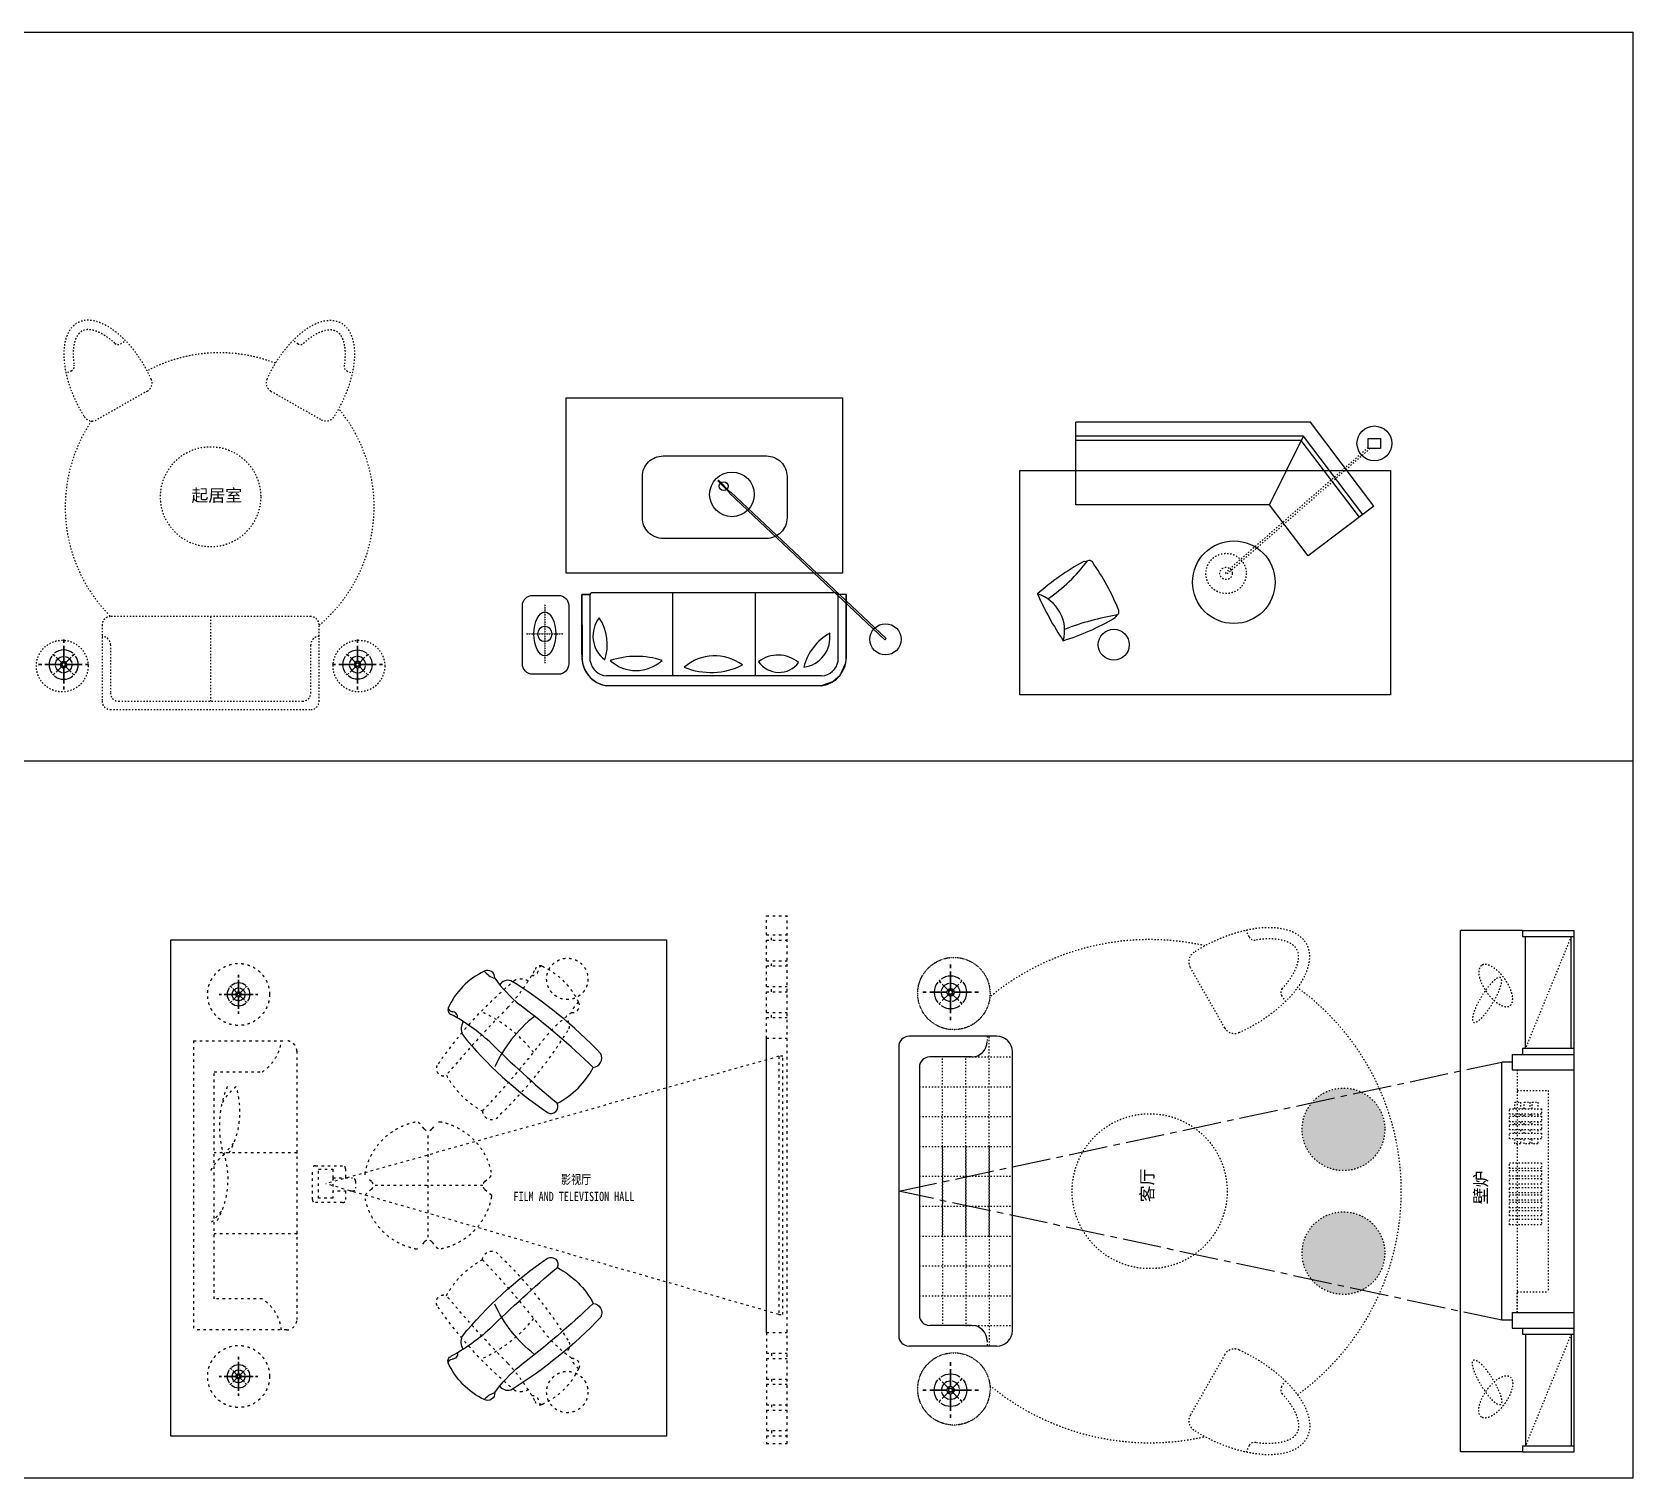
# Model space of a CAD drawing. Extents: x 185064 to 343242, y -369192 to -264966.
# Drawn here: x 327745 to 343242, y -295675 to -281673 of the extents above; entities that cross this region are included whole.
import ezdxf
from ezdxf.enums import TextEntityAlignment as Align

# ---------------------------------------------------------------- set-up
doc = ezdxf.new("R2010")
doc.units = 0
for name, pattern in [('200414-SITE-masterplan-(CURRENT)$0$DASH', [0.35, 0.25, -0.1]), ('ACAD_ISO03W100', [30, 12, -18]), ('CENTER2', [1.125, 0.75, -0.125, 0.125, -0.125]), ('HIDDENX2', [0.75, 0.5, -0.25])]:
    doc.linetypes.add(name, pattern=pattern)
doc.layers.add('IFF-FURN', color=51, linetype='Continuous', lineweight=25)
for name, color, linetype in [('WALL', 9, 'Continuous'), ('Z-轴线和文字', 86, 'Continuous'), ('打印框', 4, 'Continuous')]:
    doc.layers.add(name, color=color, linetype=linetype)
doc.styles.add('-黑体', font='simhei.ttf', dxfattribs={"width": 0.8})
doc.styles.add('NAME-2', font='swisse.ttf')

# ---------------------------------------------------------------- blocks, each defined once
blk = doc.blocks.new('WERAWERAWE')
at = {"color": 8, "linetype": 'Continuous'}
for p, q in [((106864, -18799), (106864, -18775)), ((106864, -18775), (106864, -18799)), ((106864, -18945), (106864, -18824)), ((106864, -18824), (106864, -18945)), ((106806, -18911), (106854, -18960)), ((106854, -18960), (106806, -18911)), ((106873, -18960), (106922, -18911)), ((106922, -18911), (106873, -18960)), ((106931, -18902), (106941, -18892)), ((106941, -18892), (106931, -18902)), ((106669, -18969), (106693, -18969)), ((106693, -18969), (106669, -18969)), ((106718, -18969), (106839, -18969)), ((106839, -18969), (106718, -18969)), ((106806, -19027), (106854, -18979)), ((106854, -18979), (106806, -19027)), ((106864, -19115), (106864, -18994)), ((106864, -18994), (106864, -19115)), ((106873, -18979), (106922, -19027)), ((106922, -19027), (106873, -18979)), ((106888, -18969), (107009, -18969)), ((107009, -18969), (106888, -18969)), ((107058, -18969), (107034, -18969)), ((107034, -18969), (107058, -18969)), ((106864, -19164), (106864, -19140)), ((106864, -19140), (106864, -19164))]:
    blk.add_line(p, q, dxfattribs=at)
at = {"color": 3, "linetype": 'Continuous'}
for p, q in [((106786, -18892), (106796, -18902)), ((106796, -18902), (106786, -18892)), ((106786, -19047), (106796, -19037)), ((106796, -19037), (106786, -19047)), ((106931, -19037), (106941, -19047)), ((106941, -19047), (106931, -19037))]:
    blk.add_line(p, q, dxfattribs=at)
for major_axis, start_param, end_param in [((-114, 0), -0.613826, 0.003279), ((111, 24), 2.125594, 2.22504), ((111, 24), 2.125594, 2.22504), ((114, 0), 0.888609, 2.25296), ((-111, 25), 4.06263, 4.162076), ((114, 0), -0.003338, 0.613767), ((114, 0), 3.138263, 3.755368), ((-111, 24), 0.918242, 1.017688), ((-111, 24), 0.918242, 1.017688), ((111, 25), -1.01888, -0.919434), ((111, 25), -1.01888, -0.919434), ((-114, 0), 2.527791, 3.144896), ((114, 0), 4.03019, 5.394541)]:
    blk.add_ellipse((106864, -18969), major_axis=major_axis, ratio=1, start_param=start_param, end_param=end_param, dxfattribs=at)
at = {"color": 8, "linetype": 'Continuous', "extrusion": (0, 0, -1)}
for major_axis, start_param, end_param in [((45.3, 45.3), 4.030214, 5.394564), ((45.3, 45.3), -0.801005, -0.701559), ((45.3, 45.3), -0.801005, -0.701559), ((45.3, 45.3), -0.617105, 0), ((46, 44.7), -0.014483, 0.602622), ((45.3, 45.3), 3.843152, 3.942598), ((45.3, 45.3), 3.843152, 3.942598), ((46, 44.7), 3.127109, 3.744214), ((45.3, 45.3), 2.524488, 3.141593), ((10.2, 9.6), 4.712363, 10.995548), ((9.91, 9.91), 3.372739, 4.481242), ((9.91, 9.91), -1.33965, -0.231147), ((9.91, 9.91), 1.801943, 2.910446), ((45.3, 45.3), 2.340587, 2.440033), ((45.3, 45.3), 2.340587, 2.440033), ((45.3, 45.3), 0.888621, 2.252972), ((9.91, 9.91), 0.231147, 1.33965), ((45.3, 45.3), 0.701559, 0.801005), ((45.3, 45.3), 0.701559, 0.801005)]:
    blk.add_ellipse((106864, -18969), major_axis=major_axis, ratio=1, start_param=start_param, end_param=end_param, dxfattribs=at)
at = {"color": 8, "linetype": 'Continuous'}
for major_axis, start_param, end_param in [((-24.9, 0), 3.141593, 9.424778), ((24.9, 0.3), 1.789211, 2.897713), ((-24.9, 0.3), 3.385683, 4.494186), ((-24.9, 0.3), 0.243913, 1.352416), ((12.5, 0.1), 1.791898, 2.9004), ((-12.5, 0.1), 0.240329, 1.348832), ((-12.5, 0.1), 3.382057, 4.49056), ((12.5, 0.1), -1.349407, -0.240905), ((24.9, 0.3), -1.352603, -0.2441)]:
    blk.add_ellipse((106864, -18969), major_axis=major_axis, ratio=1, start_param=start_param, end_param=end_param, dxfattribs=at)
at = {"color": 1, "linetype": 'Continuous'}
blk.add_ellipse((106864, -18969), major_axis=(-111, 25), ratio=1, start_param=4.06263, end_param=4.162076, dxfattribs=at)
blk = doc.blocks.new('AWRETAEEWRT')
at = {"color": 3, "ltscale": 2}
for centre, radius, start, end in [((-134425, -509447), 715, 114.7573, 155.6077), ((-134692, -508858), 68.3, 353.6922, 117.9559), ((-134563, -508668), 207, 218.8804, 252.7677), ((-133461, -508029), 1433, 215.7355, 229.8946), ((-134496, -508980), 93.3, 72.1805, 147.5766), ((-136740, -512528), 4288, 42.9589, 57.9893), ((-135032, -509169), 47.1, 158.0673, 251.6712), ((-135033, -509143), 43.9, 191.165, 261.6003), ((-135981, -510889), 1918, 47.1667, 60.8507), ((-135037, -509237), 50.1, 346.5668, 92.8294), ((-139343, -515557), 8122, 45.7656, 52.3693), ((-134799, -509357), 153, 150.9565, 199.9972), ((-133434, -510285), 1322, 127.6548, 154.8433), ((-131913, -506973), 3887, 218.8155, 235.3678), ((-127507, -502360), 10106, 224.8082, 229.8209), ((-133685, -509646), 91.9, 274.5802, 26.1803), ((-134416, -509336), 841, 297.5562, 331.4991), ((-134090, -510111), 68.8, 241.6218, 25.2259)]:
    blk.add_arc(centre, radius, start, end, dxfattribs=at)
blk = doc.blocks.new('wteart')
at = {"color": 250, "linetype": 'ACAD_ISO03W100', "ltscale": 2}
for centre, radius, start, end in [((-142358, -539030), 715, 115.2197, 156.0701), ((-142630, -538443), 68.3, 354.1546, 118.4183), ((-142503, -538252), 207, 219.3428, 253.2301), ((-141406, -537604), 1433, 216.1979, 230.357), ((-142433, -538564), 93.3, 72.643, 148.039), ((-144649, -542129), 4288, 43.4213, 58.4517), ((-142968, -538757), 47.1, 158.5297, 252.1336), ((-142969, -538731), 43.9, 191.6274, 262.0627), ((-143903, -540485), 1918, 47.6291, 61.3131), ((-142972, -538824), 50.1, 347.0292, 93.2918), ((-141361, -539860), 1322, 128.1172, 155.3057), ((-147227, -545179), 8122, 46.2281, 52.8317), ((-142733, -538943), 153, 151.4189, 200.4596), ((-139867, -536536), 3887, 219.278, 235.8302), ((-135498, -531888), 10106, 225.2706, 230.2833), ((-141617, -539223), 91.9, 275.0426, 26.6427), ((-142351, -538919), 841, 298.0186, 331.9615), ((-142018, -539691), 68.8, 242.0842, 25.6883)]:
    blk.add_arc(centre, radius, start, end, dxfattribs=at)
blk = doc.blocks.new('adrtser')
at = {"color": 3, "linetype": 'ACAD_ISO03W100', "ltscale": 2}
for p, q in [((454102, -307876), (454102, -307689)), ((454102, -307689), (454302, -307689)), ((454302, -312801), (454302, -307689)), ((454102, -307876), (454302, -307876)), ((454102, -308126), (454102, -307926)), ((454102, -307926), (454302, -307926)), ((454150, -307926), (454150, -307876)), ((454102, -308126), (454302, -308126)), ((454102, -308176), (454302, -308176)), ((454102, -308376), (454102, -308176)), ((454150, -308176), (454150, -308126)), ((454102, -308376), (454302, -308376)), ((454150, -308426), (454150, -308376)), ((454102, -308626), (454102, -308426)), ((454102, -308426), (454302, -308426)), ((454102, -308626), (454302, -308626)), ((454102, -308676), (454302, -308676)), ((454102, -308876), (454102, -308676)), ((454150, -308676), (454150, -308626)), ((448556, -308901), (449456, -308901)), ((448556, -308901), (448556, -311701)), ((449556, -309001), (449556, -311601)), ((454102, -308876), (454302, -308876)), ((450788, -309752), (450749, -309706)), ((450865, -309752), (450904, -309706)), ((450278, -310263), (450231, -310224)), ((451375, -310263), (451422, -310224)), ((450278, -310340), (450231, -310378)), ((451375, -310340), (451436, -310390)), ((450788, -310850), (450749, -310897)), ((450865, -310850), (450904, -310897)), ((449456, -311701), (448556, -311701)), ((454102, -311726), (454102, -311926)), ((454102, -311726), (454302, -311726)), ((454102, -311926), (454302, -311926)), ((454150, -311926), (454150, -311976)), ((454102, -311976), (454102, -312176)), ((454102, -311976), (454302, -311976)), ((454102, -312176), (454302, -312176)), ((454102, -312226), (454102, -312426)), ((454102, -312226), (454302, -312226)), ((454150, -312176), (454150, -312226)), ((454102, -312426), (454302, -312426)), ((454102, -312476), (454102, -312676)), ((454102, -312476), (454302, -312476)), ((454150, -312426), (454150, -312476)), ((454102, -312676), (454302, -312676)), ((454102, -312726), (454102, -312801)), ((454102, -312726), (454302, -312726)), ((454150, -312676), (454150, -312726)), ((454102, -312801), (454302, -312801))]:
    blk.add_line(p, q, dxfattribs=at)
at = {"color": 1, "ltscale": 2}
blk.add_line((454102, -311726), (454102, -308876), dxfattribs=at)
at = {"color": 250, "linetype": 'ACAD_ISO03W100', "ltscale": 2}
for p in [(454221, -309051), (454221, -311551)]:
    blk.add_line(p, (449836, -310285), dxfattribs=at)
at = {"color": 1, "linetype": 'ACAD_ISO03W100', "ltscale": 2}
for p, q in [((448756, -309201), (449221, -309201)), ((448756, -311401), (448756, -309201)), ((450827, -310803), (450827, -309799)), ((449556, -309985), (448756, -309985)), ((451357, -310301), (450296, -310301)), ((449556, -310770), (448756, -310770)), ((449221, -311401), (448756, -311401))]:
    blk.add_line(p, q, dxfattribs=at)
at = {"color": 250, "linetype": 'ACAD_ISO03W100', "ltscale": 2}
blk.add_lwpolyline([(454221, -309051), (454221, -311551), (454261, -311551), (454261, -309051)], close=True, dxfattribs=at)
at = {"color": 8, "linetype": 'ACAD_ISO03W100', "ltscale": 2}
for points in [[(450028, -310357), (450028, -310438, -0.414214), (449998, -310468), (449736, -310468, -0.414214), (449706, -310438), (449706, -310140, -0.414214), (449736, -310110), (449998, -310110, -0.414214), (450028, -310140), (450028, -310229)], [(449905, -310229), (450094, -310229, -0.414214), (450124, -310259), (450124, -310327, -0.414214), (450094, -310357), (449905, -310357)]]:
    blk.add_lwpolyline(points, format="xyb", dxfattribs=at)
blk.add_lwpolyline([(449905, -310229), (449905, -310425), (449767, -310425), (449767, -310145), (449905, -310145), (449905, -310229)], dxfattribs=at)
at = {"color": 1, "linetype": 'ACAD_ISO03W100', "ltscale": 2}
for centre, radius in [((448992, -308452), 300), ((452174, -308301), 200), ((448992, -312151), 300), ((452174, -312302), 200)]:
    blk.add_circle(centre, radius, dxfattribs=at)
for centre, radius, start, end in [((448992, -308852), 418, 303.3143, 353.2285), ((449793, -309725), 987, 157.2366, 196.2208), ((449247, -309716), 464, 126.9542, 154.9997), ((448185, -309586), 820, 330.7735, 17.0609), ((448256, -309380), 856, 313.5168, 324.2615), ((449133, -310372), 464, 126.9542, 154.9997), ((448070, -310242), 820, 330.7735, 17.0609), ((448141, -310036), 856, 313.5168, 324.2615), ((448992, -311750), 418, 6.7715, 56.6857)]:
    blk.add_arc(centre, radius, start, end, dxfattribs=at)
at = {"color": 3, "linetype": 'ACAD_ISO03W100', "ltscale": 2}
for centre, radius, start, end in [((449456, -309001), 100, 0, 90), ((450827, -310301), 625, 101.6042, 168.4287), ((450711, -309737), 50, 39.5276, 101.6042), ((450827, -309721), 50, 219.5276, 320.4724), ((450942, -309737), 50, 78.3958, 140.4724), ((450827, -310301), 625, 11.5713, 78.3958), ((450263, -310186), 50, 168.4287, 230.4724), ((451390, -310186), 50, 309.5276, 11.5713), ((450263, -310417), 50, 129.5276, 191.6297), ((450246, -310301), 50, 309.5276, 50.4724), ((451407, -310301), 50, 129.5276, 230.4724), ((451423, -310405), 20, 350.0938, 50.4724), ((450827, -310301), 625, 191.6297, 258.3958), ((450827, -310301), 625, 281.6042, 350.0938), ((450827, -310882), 50, 39.5276, 140.4724), ((450711, -310865), 50, 258.3958, 320.4724), ((450942, -310865), 50, 219.5276, 281.6042), ((449456, -311601), 100, 270, 0)]:
    blk.add_arc(centre, radius, start, end, dxfattribs=at)
at = {"color": 0}
for p in [(449556, -309985), (449556, -310770)]:
    blk.add_point(p, dxfattribs=at)
at = {"layer": '打印框', "color": 8}
blk.add_lwpolyline([(448336, -307923), (453135, -307923), (453135, -312729), (448336, -312729)], close=True, dxfattribs=at)
at = {"color": 0}
for name, p, rotation in [('wteart', (990666, -451189), 270), ('AWRETAEEWRT', (581984, 201641), 0.4624120969921891)]:
    blk.add_blockref(name, p, dxfattribs=dict(at, rotation=rotation))
at = {"color": 8, "xscale": 0.9676800000015644, "yscale": 0.9676800000015644, "zscale": 0.9676799999999999}
for p in [(345582, -290095), (345582, -293794)]:
    blk.add_blockref('WERAWERAWE', p, dxfattribs=at)
at = {"color": 0, "xscale": -1}
for name, p, rotation in [('wteart', (990666, -169413), 270), ('AWRETAEEWRT', (581984, -822243), 179.5375879030078)]:
    blk.add_blockref(name, p, dxfattribs=dict(at, rotation=rotation))
at = {"layer": 'Z-轴线和文字', "color": 7, "style": '-黑体', "width": 0.8}
for s, p in [('影视厅', (452259, -310242)), ('FILM AND TELEVISION HALL', (452238, -310408))]:
    blk.add_text(s, height=89.6, dxfattribs=at).set_placement(p, align=Align.MIDDLE)
blk = doc.blocks.new('1234')
h = blk.add_hatch()
h.set_pattern_fill('王瀚R', color=8, scale=300, angle=180, pattern_type=2)
h.set_pattern_definition([(270, (529314.1, -373671.5), (300, -6e-14), [46.5792, -253.4208]), (270, (529314.1, -373732.72), (300, -6e-14), [46.5792, -253.4208]), (180, (529306.76, -373725.4), (-4e-14, -300), [46.5792, -253.4208]), (180, (529368, -373725.4), (-4e-14, -300), [46.5792, -253.4208]), (270, (529164, -373582.63), (300, -6e-14), [46.5792, -253.4208]), (180, (529217.9, -373575.3), (-4e-14, -300), [46.5792, -253.4208]), (270, (529464.18, -373582.63), (300, -6e-14), [46.5792, -253.4208]), (180, (529456.85, -373575.3), (-4e-14, -300), [46.5792, -253.4208]), (270, (529464.18, -373821.58), (300, -6e-14), [46.5792, -253.4208]), (180, (529456.85, -373875.5), (-4e-14, -300), [46.5792, -253.4208]), (292.166345, (529163.994, -373582.633), (2699.999906, -6600.0000382), [41.6497, -8704.7781]), (305.311213, (529179.709, -373621.204), (3599.999954, -5100.0000075), [42.01555, -8781.249]), (313.602818, (529203.994, -373655.49), (299.9999945, -300.0000041), [41.4286, -8658.5712]), (325.784297, (529232.566, -373685.49), (6599.9999255, -4500.0000738), [43.1892, -9026.5404]), (337.833654, (529268.28, -373709.775), (6599.9999933, -2700.0000157), [41.6497, -8704.7781]), (202.166346, (529306.852, -373725.49), (-1499.9999973, -600.0000038), [41.6497, -8704.7781]), (214.215702, (529268.28, -373741.204), (-899.9999904, -600.0000146), [43.1892, -9026.5404]), (225, (529232.57, -373765.5), (-5e-14, -300), [40.4061, -383.85795]), (235.784298, (529203.994, -373794.061), (-600.0000012, -899.9999995), [43.1892, -9026.5404]), (247.833654, (529179.709, -373829.775), (-2700.0000042, -6599.999998), [41.6497, -8704.7781]), (292.166345, (529448.28, -373829.775), (599.9999828, -1500.0000057), [41.6497, -8704.7781]), (304.215702, (529423.994, -373794.061), (4499.9999735, -6599.9999939), [43.1892, -9026.5404]), (315, (529395.42, -373765.5), (2e-05, 300), [40.4061, -383.85795]), (325.784297, (529359.709, -373741.204), (899.9999911, -600.0000138), [43.1892, -9026.5404]), (337.833654, (529321.137, -373725.49), (1499.9999975, -600.0000034), [41.6497, -8704.7781]), (202.166346, (529359.709, -373709.775), (-6600.0000005, -2699.9999982), [41.6497, -8704.7781]), (214.215702, (529395.423, -373685.49), (-6599.999986, -4499.999985), [43.1892, -9026.5404]), (226.397181, (529423.994, -373655.49), (-299.9999867, -300.0000112), [41.4286, -8658.5712]), (234.688786, (529448.28, -373621.204), (-1499.999997, -2100.0000015), [42.01555, -8781.249]), (247.833654, (529463.994, -373582.633), (-600.0000008, -1499.9999986), [41.6497, -8704.7781]), (292.166345, (529298.28, -373679.775), (599.9999828, -1500.0000057), [41.6497, -8704.7781]), (304.215702, (529273.994, -373644.061), (600.000013, -899.9999915), [43.1892, -9026.5404]), (315, (529245.42, -373615.5), (2e-05, 300), [40.4061, -383.85795]), (325.784297, (529209.709, -373591.204), (6599.9999255, -4500.0000738), [43.1892, -9026.5404]), (337.833654, (529171.137, -373575.49), (1499.9999975, -600.0000034), [41.6497, -8704.7781]), (202.166346, (529456.852, -373575.49), (-1499.9999973, -600.0000038), [41.6497, -8704.7781]), (215.311213, (529418.28, -373591.204), (-2100.0000007, -1499.9999983), [42.01555, -8781.249]), (223.602819, (529383.994, -373615.49), (-299.9999993, -299.9999992), [41.4286, -8658.5712]), (235.784298, (529353.994, -373644.061), (-4499.9999816, -6599.9999883), [43.1892, -9026.5404]), (247.833654, (529329.709, -373679.775), (-2700.0000042, -6599.999998), [41.6497, -8704.7781]), (270, (529164, -373821.58), (300, -6e-14), [46.5792, -253.4208]), (180, (529217.9, -373875.5), (-4e-14, -300), [46.5792, -253.4208]), (292.166345, (529313.994, -373732.633), (2699.999906, -6600.0000382), [41.6497, -8704.7781]), (304.215702, (529329.709, -373771.204), (4499.9999735, -6599.9999939), [43.1892, -9026.5404]), (316.397181, (529353.994, -373806.918), (300.0000112, -299.9999867), [41.4286, -8658.5712]), (324.688786, (529383.994, -373835.49), (5099.9999481, -3600.0000381), [42.01555, -8781.249]), (337.833654, (529418.28, -373859.775), (6599.9999933, -2700.0000157), [41.6497, -8704.7781]), (202.166346, (529209.709, -373859.775), (-6600.0000005, -2699.9999982), [41.6497, -8704.7781]), (214.215702, (529245.423, -373835.49), (-899.9999904, -600.0000146), [43.1892, -9026.5404]), (225, (529274, -373806.92), (-5e-14, -300), [40.4061, -383.85795]), (235.784298, (529298.28, -373771.204), (-600.0000012, -899.9999995), [43.1892, -9026.5404]), (247.833654, (529313.994, -373732.633), (-600.0000008, -1499.9999986), [41.6497, -8704.7781]), (315, (529324, -373735.5), (2e-05, 300), [4.0406, -420.2234]), (341.56505, (529319.71, -373734.06), (600, -299.99998), [4.5175, -944.1658]), (341.56505, (529315.42, -373732.63), (600, -299.99998), [4.5175, -944.1658]), (180, (529315.42, -373732.63), (-4e-14, -300), [2.8571, -297.1428]), (198.43495, (529312.57, -373732.63), (-600, -300), [4.5175, -944.1658]), (198.43495, (529308.28, -373734.06), (-600, -300), [4.5175, -944.1658]), (225, (529304, -373735.5), (-5e-14, -300), [4.0406, -420.2234]), (225, (529301.14, -373738.35), (-5e-14, -300), [175.7665, -248.4975]), (225, (529176.85, -373862.63), (-5e-14, -300), [4.0406, -420.2234]), (243.43495, (529174, -373865.49), (-300, -300), [3.1944, -667.626]), (251.56505, (529172.57, -373868.35), (-299.99998, -600.00001), [4.5175, -944.1658]), (270, (529171.14, -373872.63), (300, -6e-14), [2.8571, -297.1428]), (270, (529456.85, -373872.63), (300, -6e-14), [2.8571, -297.1428]), (288.43495, (529455.42, -373868.35), (299.99999, -600), [4.5175, -944.1658]), (296.56505, (529454, -373865.49), (300, -300), [3.1944, -667.626]), (315, (529451.14, -373862.63), (2e-05, 300), [4.0406, -420.2234]), (315, (529326.85, -373738.35), (2e-05, 300), [175.7665, -248.4975]), (315, (529451.14, -373862.63), (2e-05, 300), [4.0406, -420.2234]), (333.43495, (529454, -373865.49), (300, -300), [3.1944, -667.626]), (341.56505, (529456.85, -373866.92), (600, -299.99998), [4.5175, -944.1658]), (180, (529464, -373868.35), (-4e-14, -300), [2.8571, -297.1428]), (180, (529464, -373582.63), (-4e-14, -300), [2.8571, -297.1428]), (198.43495, (529461.14, -373582.63), (-600, -300), [4.5175, -944.1658]), (206.56505, (529456.85, -373584.06), (-300, -300), [3.1944, -667.626]), (225, (529454, -373585.5), (-5e-14, -300), [4.0406, -420.2234]), (225, (529451.14, -373588.35), (-5e-14, -300), [175.7665, -248.4975]), (225, (529326.85, -373712.63), (-5e-14, -300), [4.0406, -420.2234]), (251.56505, (529323.99, -373715.49), (-299.99998, -600.00001), [4.5175, -944.1658]), (251.56505, (529322.57, -373719.78), (-299.99998, -600.00001), [4.5175, -944.1658]), (270, (529321.14, -373724.06), (300, -6e-14), [2.8571, -297.1428]), (288.43495, (529321.14, -373726.92), (299.99999, -600), [4.5175, -944.1658]), (288.43495, (529322.57, -373731.2), (299.99999, -600), [4.5175, -944.1658]), (315, (529324, -373735.5), (2e-05, 300), [4.0406, -420.2234]), (315, (529326.85, -373738.35), (2e-05, 300), [175.7665, -248.4975]), (180, (529166.85, -373868.35), (-4e-14, -300), [2.8571, -297.1428]), (198.43495, (529171.14, -373866.92), (-600, -300), [4.5175, -944.1658]), (206.56505, (529174, -373865.49), (-300, -300), [3.1944, -667.626]), (225, (529176.85, -373862.63), (-5e-14, -300), [4.0406, -420.2234]), (315, (529174, -373585.5), (2e-05, 300), [4.0406, -420.2234]), (333.43495, (529171.14, -373584.06), (300, -300), [3.1944, -667.626]), (341.56505, (529166.85, -373582.63), (600, -299.99998), [4.5175, -944.1658]), (180, (529166.85, -373582.63), (-4e-14, -300), [2.8571, -297.1428]), (315, (529176.85, -373588.35), (2e-05, 300), [175.7665, -248.4975]), (225, (529304, -373735.5), (-5e-14, -300), [4.0406, -420.2234]), (251.56505, (529305.42, -373731.2), (-299.99998, -600.00001), [4.5175, -944.1658]), (251.56505, (529306.85, -373726.92), (-299.99998, -600.00001), [4.5175, -944.1658]), (270, (529306.85, -373724.06), (300, -6e-14), [2.8571, -297.1428]), (288.43495, (529305.42, -373719.78), (299.99999, -600), [4.5175, -944.1658]), (288.43495, (529303.99, -373715.49), (299.99999, -600), [4.5175, -944.1658]), (315, (529301.14, -373712.63), (2e-05, 300), [4.0406, -420.2234]), (225, (529301.14, -373738.35), (-5e-14, -300), [175.7665, -248.4975]), (270, (529171.14, -373575.5), (300, -6e-14), [2.8571, -297.1428]), (288.43495, (529171.14, -373578.35), (299.99999, -600), [4.5175, -944.1658]), (296.56505, (529172.57, -373582.63), (300, -300), [3.1944, -667.626]), (315, (529174, -373585.5), (2e-05, 300), [4.0406, -420.2234]), (315, (529176.85, -373588.35), (2e-05, 300), [175.7665, -248.4975]), (315, (529301.14, -373712.63), (2e-05, 300), [4.0406, -420.2234]), (341.56505, (529303.99, -373715.49), (600, -299.99998), [4.5175, -944.1658]), (341.56505, (529308.28, -373716.92), (600, -299.99998), [4.5175, -944.1658]), (180, (529315.42, -373718.35), (-4e-14, -300), [2.8571, -297.1428]), (198.43495, (529319.71, -373716.92), (-600, -300), [4.5175, -944.1658]), (198.43495, (529323.99, -373715.49), (-600, -300), [4.5175, -944.1658]), (225, (529326.85, -373712.63), (-5e-14, -300), [4.0406, -420.2234]), (225, (529451.14, -373588.35), (-5e-14, -300), [175.7665, -248.4975]), (225, (529454, -373585.5), (-5e-14, -300), [4.0406, -420.2234]), (243.43495, (529455.42, -373582.63), (-300, -300), [3.1944, -667.626]), (251.56505, (529456.85, -373578.35), (-299.99998, -600.00001), [4.5175, -944.1658]), (270, (529456.85, -373575.5), (300, -6e-14), [2.8571, -297.1428])])
edge = h.paths.add_edge_path()
edge.add_arc((460989, -311316), 400, 0, 360)
edge = h.paths.add_edge_path()
edge.add_arc((462188, -311316), 400, 0, 360)
at = {"color": 8, "linetype": 'CENTER2', "ltscale": 500}
for p, q in [((460339, -312849), (461589, -307011)), ((461589, -307011), (462839, -312849))]:
    blk.add_line(p, q, dxfattribs=at)
at = {"color": 3, "linetype": 'ACAD_ISO03W100'}
for p, q in [((460577, -307211), (460577, -308111)), ((460866, -307211), (460866, -308111)), ((461155, -307211), (461155, -308111)), ((461155, -307211), (461155, -308111)), ((461444, -307211), (461444, -308111)), ((461444, -307211), (461444, -308111)), ((461733, -307211), (461733, -308111)), ((462022, -307211), (462022, -308111)), ((462311, -307211), (462311, -308111)), ((462600, -307211), (462600, -308111)), ((461155, -307436), (460289, -307436)), ((461155, -307436), (462022, -307436)), ((462022, -307436), (461155, -307436)), ((462022, -307436), (462889, -307436)), ((460289, -307661), (460289, -308111)), ((461155, -307661), (460289, -307661)), ((461155, -307661), (462022, -307661)), ((462022, -307661), (461155, -307661)), ((462022, -307661), (462889, -307661)), ((462889, -307661), (462889, -308111)), ((460139, -307867), (460089, -307867)), ((461155, -307886), (460089, -307886)), ((461155, -307886), (462022, -307886)), ((462022, -307886), (461155, -307886)), ((462022, -307886), (463089, -307886)), ((463089, -307867), (463039, -307867)), ((460006, -310167), (459420, -309833)), ((463171, -310167), (463757, -309833)), ((459125, -310403), (459062, -310373)), ((464053, -310403), (464115, -310373)), ((459694, -310717), (459752, -310754)), ((463483, -310717), (463425, -310754)), ((460414, -312999), (460614, -312999)), ((460614, -312999), (460614, -313299))]:
    blk.add_line(p, q, dxfattribs=at)
at = {"color": 3}
for p, q in [((460339, -312849), (462839, -312849)), ((460339, -312949), (460339, -312849)), ((462839, -312949), (462839, -312849)), ((460414, -312949), (460264, -312949)), ((460264, -312949), (460264, -313549)), ((460414, -312949), (460414, -313549)), ((462914, -312949), (462764, -312949)), ((462764, -312949), (462764, -313549)), ((462914, -312949), (462914, -313549)), ((459124, -313049), (459064, -313049)), ((459064, -313049), (459064, -313549)), ((459124, -313049), (459124, -313549)), ((460204, -313079), (459124, -313079)), ((460204, -313049), (460204, -313549)), ((460264, -313049), (460204, -313049)), ((462974, -313049), (462914, -313049)), ((462974, -313049), (462974, -313549)), ((462974, -313079), (464054, -313079)), ((464114, -313049), (464054, -313049)), ((464054, -313049), (464054, -313549)), ((464114, -313049), (464114, -313549)), ((459064, -313549), (464114, -313549)), ((460204, -313519), (459124, -313519)), ((462974, -313519), (464054, -313519))]:
    blk.add_line(p, q, dxfattribs=at)
at = {"color": 1, "linetype": 'ACAD_ISO03W100'}
for p, q in [((462764, -312999), (460414, -312999)), ((462764, -312999), (462564, -312999)), ((462564, -312999), (462564, -313299)), ((460204, -313519), (459124, -313079)), ((464054, -313519), (462974, -313079)), ((462564, -313299), (460614, -313299))]:
    blk.add_line(p, q, dxfattribs=at)
at = {"color": 8, "linetype": 'ACAD_ISO03W100'}
for points in [[(461318, -313232), (461264, -313232), (461264, -312922), (461318, -312922)], [(461403, -313232), (461350, -313232), (461350, -312922), (461403, -312922)], [(461482, -313232), (461429, -313232), (461429, -312922), (461482, -312922)], [(461555, -313232), (461501, -313232), (461501, -312922), (461555, -312922)], [(461625, -313232), (461572, -313232), (461572, -312922), (461625, -312922)], [(461711, -313232), (461657, -313232), (461657, -312922), (461711, -312922)], [(461790, -313232), (461736, -313232), (461736, -312922), (461790, -312922)], [(461862, -313232), (461809, -313232), (461809, -312922), (461862, -312922)], [(462150, -313232), (462097, -313232), (462097, -312922), (462150, -312922)], [(462236, -313232), (462182, -313232), (462182, -312922), (462236, -312922)], [(462315, -313232), (462261, -313232), (462261, -312922), (462315, -312922)], [(462387, -313232), (462334, -313232), (462334, -312922), (462387, -312922)]]:
    blk.add_lwpolyline(points, close=True, dxfattribs=at)
for points in [[(462097, -313030), (462049, -313030), (462049, -312976), (462097, -312976)], [(462150, -312976), (462182, -312976)], [(462182, -313030), (462150, -313030)], [(462236, -312976), (462261, -312976)], [(462261, -313030), (462236, -313030)], [(462315, -312976), (462334, -312976)], [(462334, -313030), (462315, -313030)], [(462387, -312976), (462451, -312976), (462451, -313030), (462387, -313030)], [(462097, -313120), (462049, -313120), (462049, -313066), (462097, -313066)], [(462097, -313198), (462049, -313198), (462049, -313144), (462097, -313144)], [(462150, -313066), (462182, -313066)], [(462182, -313120), (462150, -313120)], [(462150, -313144), (462182, -313144)], [(462236, -313066), (462261, -313066)], [(462261, -313120), (462236, -313120)], [(462236, -313144), (462261, -313144)], [(462315, -313066), (462334, -313066)], [(462334, -313120), (462315, -313120)], [(462315, -313144), (462334, -313144)], [(462387, -313066), (462451, -313066), (462451, -313120), (462387, -313120)], [(462387, -313144), (462451, -313144), (462451, -313198), (462387, -313198)], [(462182, -313198), (462150, -313198)], [(462261, -313198), (462236, -313198)], [(462334, -313198), (462315, -313198)]]:
    blk.add_lwpolyline(points, dxfattribs=at)
at = {"color": 3, "linetype": 'HIDDENX2', "ltscale": 0.1}
for centre in [(459674, -307545), (463503, -307545)]:
    blk.add_circle(centre, 350, dxfattribs=at)
at = {"color": 3, "linetype": 'ACAD_ISO03W100'}
for centre, radius in [((461589, -309440), 750), ((460989, -311316), 400), ((462188, -311316), 400)]:
    blk.add_circle(centre, radius, dxfattribs=at)
at = {"color": 8, "linetype": 'ACAD_ISO03W100'}
for start, end in [(140.5808, 192.6797), (347.3203, 39.4192), (215.9967, 324.0033)]:
    blk.add_arc((461589, -309440), 2436, start, end, dxfattribs=at)
at = {"color": 3, "linetype": 'ACAD_ISO03W100'}
for centre, radius, start, end in [((459366, -309928), 109, 60.3804, 147.5278), ((463811, -309928), 109, 32.4722, 119.6196), ((459952, -310261), 109, 335.7728, 60.3804), ((463225, -310261), 109, 119.6196, 204.2272), ((459099, -310454), 57.6, 347.5295, 63.9955), ((464078, -310454), 57.6, 116.0045, 192.4705), ((459665, -310763), 54.5, 57.5089, 132.405), ((463512, -310763), 54.5, 47.595, 122.4911)]:
    blk.add_arc(centre, radius, start, end, dxfattribs=at)
at = {"color": 3, "linetype": 'ACAD_ISO03W100', "extrusion": (0, 0, -1)}
blk.add_ellipse((459606, -310193), major_axis=(-408, -768), ratio=0.517387, start_param=4.585891, end_param=8.004289, dxfattribs=at)
at = {"color": 3, "linetype": 'ACAD_ISO03W100'}
blk.add_ellipse((463571, -310193), major_axis=(408, -768), ratio=0.517387, start_param=4.585891, end_param=8.004289, dxfattribs=at)
at = {"color": 1, "linetype": 'ACAD_ISO03W100'}
for centre, major_axis, ratio in [((459737, -312706), (-216, -131), 0.248851), ((459597, -312790), (-195, 138), 0.454285)]:
    blk.add_ellipse(centre, major_axis=major_axis, ratio=ratio, dxfattribs=at)
at = {"color": 1, "linetype": 'ACAD_ISO03W100', "extrusion": (0, 0, -1)}
for centre, major_axis, ratio in [((463441, -312706), (216, -131), 0.248851), ((463580, -312790), (195, 138), 0.454285)]:
    blk.add_ellipse(centre, major_axis=major_axis, ratio=ratio, dxfattribs=at)
at = {"color": 3, "linetype": 'ACAD_ISO03W100'}
for points in [[(459628, -310722), (459621, -310729), (459614, -310735), (459589, -310757), (459570, -310772), (459533, -310799), (459515, -310811), (459479, -310832), (459461, -310841), (459431, -310855), (459418, -310861), (459392, -310869), (459380, -310873), (459357, -310878), (459346, -310879), (459328, -310881), (459320, -310881), (459305, -310881), (459298, -310880), (459285, -310878), (459278, -310877), (459267, -310873), (459261, -310871), (459250, -310866), (459245, -310864), (459235, -310857), (459231, -310854), (459221, -310846), (459216, -310841), (459207, -310831), (459203, -310825), (459194, -310813), (459190, -310806), (459182, -310791), (459178, -310783), (459171, -310765), (459168, -310756), (459162, -310736), (459159, -310725), (459154, -310702), (459152, -310690), (459149, -310665), (459147, -310652), (459145, -310619), (459145, -310598), (459146, -310556), (459147, -310533), (459151, -310496), (459153, -310481), (459155, -310467)], [(463549, -310722), (463556, -310729), (463563, -310735), (463589, -310757), (463607, -310772), (463644, -310799), (463663, -310811), (463699, -310832), (463716, -310841), (463746, -310855), (463760, -310861), (463785, -310869), (463797, -310873), (463820, -310878), (463831, -310879), (463849, -310881), (463857, -310881), (463872, -310881), (463879, -310880), (463893, -310878), (463899, -310877), (463911, -310873), (463916, -310871), (463927, -310866), (463932, -310864), (463942, -310857), (463947, -310854), (463956, -310846), (463961, -310841), (463970, -310831), (463974, -310825), (463983, -310813), (463987, -310806), (463995, -310791), (463999, -310783), (464006, -310765), (464010, -310756), (464016, -310736), (464018, -310725), (464023, -310702), (464025, -310690), (464029, -310665), (464030, -310652), (464032, -310619), (464032, -310598), (464031, -310556), (464030, -310533), (464026, -310496), (464024, -310481), (464022, -310467)]]:
    blk.add_open_spline(points, degree=3, knots=[2.173703, 2.173703, 2.173703, 2.173703, 2.214619, 2.214619, 2.325785, 2.325785, 2.43695, 2.43695, 2.548116, 2.548116, 2.637557, 2.637557, 2.726998, 2.726998, 2.81644, 2.81644, 2.889588, 2.889588, 2.962736, 2.962736, 3.035884, 3.035884, 3.109032, 3.109032, 3.18218, 3.18218, 3.255328, 3.255328, 3.328476, 3.328476, 3.401624, 3.401624, 3.474772, 3.474772, 3.54792, 3.54792, 3.621068, 3.621068, 3.694216, 3.694216, 3.767364, 3.767364, 3.840512, 3.840512, 3.945709, 3.945709, 4.050906, 4.050906, 4.11557, 4.11557, 4.11557, 4.11557], dxfattribs=at)
at = {"layer": '打印框', "color": 3}
for p, q in [((460089, -307961), (460089, -307111)), ((462989, -307011), (460189, -307011)), ((463089, -307361), (463089, -307111)), ((462789, -307211), (460389, -307211)), ((460289, -307717), (460289, -307311)), ((462889, -307717), (462889, -307311)), ((463089, -307961), (463089, -307361)), ((460239, -308111), (462939, -308111))]:
    blk.add_line(p, q, dxfattribs=at)
at = {"layer": '打印框', "color": 1}
for p, q in [((459064, -312449), (464114, -312449)), ((459064, -313049), (459064, -312449)), ((464114, -313049), (464114, -312449))]:
    blk.add_line(p, q, dxfattribs=at)
at = {"layer": '打印框', "color": 3}
for centre, radius, start, end in [((460189, -307111), 100, 90, 180), ((462989, -307111), 100, 0, 90), ((460389, -307311), 100, 90, 180), ((462789, -307311), 100, 0, 90), ((460139, -307717), 150, 270, 0), ((463039, -307717), 150, 180, 270), ((460239, -307961), 150, 180, 270), ((462939, -307961), 150, 270, 0)]:
    blk.add_arc(centre, radius, start, end, dxfattribs=at)
at = {"color": 3, "yscale": 1.382400000002235, "zscale": 1.382400000002235}
for p, xscale in [((607391, -281290), -1.382400000002235), ((315786, -281290), 1.382400000002235)]:
    blk.add_blockref('WERAWERAWE', p, dxfattribs=dict(at, xscale=xscale))
at = {"layer": 'Z-轴线和文字', "color": 1, "char_height": 120, "attachment_point": 1, "style": 'NAME-2'}
for s, insert in [('{\\fMicrosoft YaHei|b0|i0|c134|p34;客厅}', (461481, -309356)), ('{\\fMicrosoft YaHei|b0|i0|c134|p34;壁炉}', (461462, -312586))]:
    blk.add_mtext_dynamic_manual_height_columns(s, width=628.05, gutter_width=12.5, heights=[0], dxfattribs=dict(at, insert=insert))
blk = doc.blocks.new('eeeee')
at = {"color": 8}
blk.add_circle((1064394, 352745), 78.8, dxfattribs=at)
at = {"color": 1, "extrusion": (0, 0, -1)}
blk.add_ellipse((1064394, 352745), major_axis=(-236, 0), ratio=0.5, start_param=3.141593, end_param=9.424778, dxfattribs=at)
at = {"layer": 'WALL', "color": 250, "linetype": '200414-SITE-masterplan-(CURRENT)$0$DASH', "ltscale": 0.1}
for p, q in [((1064394, 352942), (1064394, 352548)), ((1064079, 352745), (1064709, 352745))]:
    blk.add_line(p, q, dxfattribs=at)
blk = doc.blocks.new('awetawert')
at = {"color": 1}
for p, q in [((65028, -24379), (64881, -24483)), ((64887, -24491), (65033, -24387)), ((65033, -24387), (65028, -24379)), ((64881, -24483), (64887, -24491))]:
    blk.add_line(p, q, dxfattribs=at)
blk.add_lwpolyline([(64878, -24479), (64890, -24495), (63061, -25890), (63050, -25874), (64878, -24479)], dxfattribs=at)
for centre, radius in [((64860, -24504), 240), ((64962, -24431), 48), ((63055, -25882), 168)]:
    blk.add_circle(centre, radius, dxfattribs=at)
blk = doc.blocks.new('aertare')
at = {"color": 3}
for p, q in [((344930, -287765), (344930, -287120)), ((345730, -287907), (345730, -287102)), ((346530, -287907), (346530, -287102)), ((347330, -287765), (347330, -287119)), ((347357, -287120), (347330, -287120)), ((347409, -287120), (347357, -287120)), ((347409, -287705), (347409, -287120)), ((347171, -287907), (345089, -287907)), ((345089, -288002), (347171, -288002))]:
    blk.add_line(p, q, dxfattribs=at)
for points in [[(345436, -286377), (345436, -285978, -0.414214), (345636, -285778), (346636, -285778, -0.414214), (346836, -285978), (346836, -286377, -0.414214), (346636, -286577), (345636, -286577, -0.414214)], [(344274, -287792), (344274, -287228, -0.414214), (344374, -287128), (344623, -287128, -0.414214), (344723, -287228), (344723, -287792, -0.414214), (344623, -287892), (344374, -287892, -0.414214)]]:
    blk.add_lwpolyline(points, format="xyb", close=True, dxfattribs=at)
blk.add_lwpolyline([(344851, -287705), (344851, -287120), (344930, -287120, -0.414214), (344948, -287102), (347313, -287102)], format="xyb", dxfattribs=at)
blk.add_lwpolyline([(347171, -288002), (347280, -287963), (347349, -287901), (347405, -287781), (347410, -287728), (347410, -287120), (347330, -287120), (347329, -287113), (347325, -287108), (347319, -287104), (347313, -287102), (344944, -287103), (344938, -287106), (344935, -287108), (344932, -287112), (344930, -287118), (344930, -287120), (344851, -287120), (344852, -287705), (344851, -287747), (344857, -287785), (344862, -287804), (344876, -287843), (344900, -287885), (344930, -287922), (344994, -287971), (345050, -287994), (345089, -288002), (345089, -288002), (347171, -288002)], dxfattribs=at)
for centre, radius, start, end in [((347313, -287120), 17.2, 358.0065, 90.8256), ((346980, -296371), 9274, 87.9474, 87.9477), ((345243, -287522), 286, 141.5612, 233.2584), ((344624, -287603), 472, 341.5732, 33.2464), ((346962, -287535), 290, 277.0973, 8.2406), ((347516, -287957), 535, 119.8999, 165.438), ((345128, -287728), 278, 175.3932, 261.9265), ((345102, -287734), 174, 190.2561, 265.7706), ((345377, -288520), 801, 71.8977, 108.3822), ((345374, -287481), 375, 228.1354, 312.1445), ((346136, -288162), 449, 53.2683, 131.1699), ((346749, -288012), 306, 49.4671, 128.2123), ((346757, -287634), 240, 214.9095, 322.7698), ((347132, -287728), 278, 278.0735, 4.6068), ((347159, -287734), 174, 274.2294, 349.7439), ((346099, -287195), 680, 247.6947, 296.7435)]:
    blk.add_arc(centre, radius, start, end, dxfattribs=at)
at = {"layer": '打印框', "color": 8}
blk.add_lwpolyline([(344698, -285215), (347372, -285215), (347372, -286913), (344698, -286913)], close=True, dxfattribs=at)
at = {"color": 3, "xscale": 0.9, "yscale": 0.9, "zscale": 0.9, "rotation": 99.28385057850214}
blk.add_blockref('awetawert', (333955, -347318), dxfattribs=at)
at = {"layer": 'WALL', "color": 3, "xscale": -0.9, "yscale": 0.9, "zscale": 0.9, "rotation": 90}
blk.add_blockref('eeeee', (661962, 670453), dxfattribs=at)
blk = doc.blocks.new('weeeee333')
at = {"color": 3}
for centre, radius, start, end in [((249519, -327866), 1659, 304.7766, 323.2368), ((250255, -329536), 372, 344.7195, 72.8881), ((253052, -327998), 2936, 203.7459, 213.8617)]:
    blk.add_arc(centre, radius, start, end, dxfattribs=at)
at = {"layer": 'IFF-FURN', "color": 3, "linetype": 'ByBlock'}
for p, q in [((250818, -328865), (250848, -328859)), ((251119, -329406), (251140, -329384))]:
    blk.add_line(p, q, dxfattribs=at)
for centre, radius, start, end in [((251968, -330989), 2417, 118.6834, 131.5517), ((250821, -328893), 28.1, 97.5157, 119.1506), ((250864, -328896), 40.4, 38.8149, 112.9876), ((248999, -330216), 2325, 28.8099, 35.3556), ((248996, -330205), 2322, 21.878, 28.5286), ((249888, -327328), 2417, 287.4729, 300.3785), ((251541, -331876), 2524, 99.1464, 111.2261), ((251097, -329389), 28.1, 299.9113, 321.5462), ((251107, -329352), 45.8, 315.7148, 16.1738)]:
    blk.add_arc(centre, radius, start, end, dxfattribs=at)
at = {"layer": 'WALL', "color": 3}
for p, q in [((250737, -328318), (250737, -327518)), ((252609, -328318), (252940, -327652)), ((253621, -328330), (252984, -328813))]:
    blk.add_line(p, q, dxfattribs=at)
at = {"layer": 'WALL', "color": 3, "linetype": 'ACAD_ISO03W100'}
for p, q in [((253564, -327764), (252184, -328975)), ((253585, -327772), (252197, -328990)), ((252184, -328975), (252197, -328990))]:
    blk.add_line(p, q, dxfattribs=at)
at = {"layer": 'WALL', "color": 3}
for points in [[(253621, -328330), (253006, -327518), (250737, -327518)], [(253515, -328410), (252940, -327652), (250737, -327652)], [(253480, -328437), (252918, -327696), (250737, -327696)], [(252984, -328813), (252609, -328318), (250737, -328318)]]:
    blk.add_lwpolyline(points, dxfattribs=at)
blk.add_lwpolyline([(253564, -327676), (253683, -327676), (253683, -327772), (253564, -327772)], close=True, dxfattribs=at)
for centre, radius in [((253626, -327723), 169), ((252265, -329067), 400), ((251103, -329672), 150)]:
    blk.add_circle(centre, radius, dxfattribs=at)
at = {"layer": 'WALL', "color": 3, "linetype": 'ACAD_ISO03W100'}
for radius in [195, 59.6]:
    blk.add_circle((252190, -328982), radius, dxfattribs=at)
at = {"layer": '打印框', "color": 8}
blk.add_lwpolyline([(250193, -327986), (253783, -327986), (253783, -330157), (250193, -330157)], close=True, dxfattribs=at)

msp = doc.modelspace()

# ---------------------------------------------------------------- linework, layer by layer
at = {"color": 8}
for p, q in [((185064, -281673), (343242, -281673)), ((343242, -295675), (343242, -281673)), ((185064, -288729), (343242, -288729)), ((185064, -295675), (343242, -295675))]:
    msp.add_line(p, q, dxfattribs=at)
at = {"color": 3, "linetype": 'ACAD_ISO03W100'}
for p, q in [((328601, -284692), (328649, -284661)), ((330317, -284692), (330269, -284661)), ((328126, -284954), (328074, -284978)), ((330792, -284954), (330844, -284978)), ((328861, -285150), (328372, -285428)), ((330057, -285150), (330546, -285428)), ((329473, -287334), (329473, -288154)), ((328503, -287606), (328503, -288074)), ((330443, -288074), (330443, -287606)), ((328583, -288154), (330363, -288154))]:
    msp.add_line(p, q, dxfattribs=at)
msp.add_lwpolyline([(328503, -288234), (330443, -288234, 0.414214), (330523, -288154), (330523, -287414, 0.414214), (330443, -287334), (328503, -287334, 0.414214), (328423, -287414), (328423, -288154, 0.414214)], format="xyb", close=True, dxfattribs=at)
for centre, radius in [((329473, -286174), 485), ((328037, -287813), 250), ((330909, -287813), 250)]:
    msp.add_circle(centre, radius, dxfattribs=at)
for centre, radius, start, end in [((328576, -284654), 45.4, 227.595, 302.4911), ((330342, -284654), 45.4, 237.5089, 312.405), ((328105, -284911), 48, 296.0045, 12.4705), ((330813, -284911), 48, 167.5295, 243.9955), ((328816, -285071), 90.8, 299.6196, 24.2272), ((330102, -285071), 90.8, 155.7728, 240.3804), ((328327, -285349), 90.8, 212.4722, 299.6196), ((330591, -285349), 90.8, 240.3804, 327.5278), ((328423, -287606), 80, 0, 90), ((330523, -287606), 80, 90, 180), ((328583, -288074), 80, 180, 270), ((330363, -288074), 80, 270, 0)]:
    msp.add_arc(centre, radius, start, end, dxfattribs=at)
at = {"color": 8, "linetype": 'ACAD_ISO03W100'}
for start, end in [(68.8333, 117.9814), (146.0574, 225.1736), (310.0895, 39.5961)]:
    msp.add_arc((329561, -286274), 1495, start, end, dxfattribs=at)
at = {"color": 3, "linetype": 'ACAD_ISO03W100'}
msp.add_ellipse((328527, -285128), major_axis=(-340, 640), ratio=0.517387, start_param=4.585891, end_param=8.004289, dxfattribs=at)
at = {"color": 3, "linetype": 'ACAD_ISO03W100', "extrusion": (0, 0, -1)}
msp.add_ellipse((330391, -285128), major_axis=(340, 640), ratio=0.517387, start_param=4.585891, end_param=8.004289, dxfattribs=at)
at = {"color": 3, "linetype": 'ACAD_ISO03W100'}
for points in [[(328546, -284687), (328540, -284682), (328534, -284677), (328513, -284658), (328497, -284646), (328466, -284623), (328451, -284613), (328421, -284596), (328407, -284588), (328381, -284576), (328370, -284572), (328349, -284565), (328339, -284562), (328320, -284558), (328311, -284557), (328296, -284555), (328289, -284555), (328276, -284555), (328271, -284556), (328260, -284558), (328254, -284559), (328245, -284562), (328240, -284563), (328231, -284567), (328227, -284570), (328218, -284575), (328214, -284578), (328207, -284585), (328203, -284588), (328195, -284597), (328191, -284601), (328184, -284612), (328181, -284617), (328174, -284630), (328171, -284637), (328165, -284651), (328162, -284659), (328157, -284676), (328155, -284685), (328151, -284704), (328149, -284714), (328146, -284735), (328145, -284746), (328143, -284773), (328143, -284790), (328144, -284826), (328145, -284845), (328148, -284876), (328150, -284888), (328152, -284900)], [(330372, -284687), (330378, -284682), (330384, -284677), (330405, -284658), (330421, -284646), (330452, -284623), (330467, -284613), (330497, -284596), (330511, -284588), (330537, -284576), (330548, -284572), (330569, -284565), (330579, -284562), (330598, -284558), (330607, -284557), (330622, -284555), (330629, -284555), (330642, -284555), (330647, -284556), (330658, -284558), (330664, -284559), (330673, -284562), (330678, -284563), (330687, -284567), (330691, -284570), (330700, -284575), (330704, -284578), (330711, -284585), (330715, -284588), (330723, -284597), (330727, -284601), (330734, -284612), (330737, -284617), (330744, -284630), (330747, -284637), (330753, -284651), (330756, -284659), (330761, -284676), (330763, -284685), (330767, -284704), (330769, -284714), (330772, -284735), (330773, -284746), (330775, -284773), (330775, -284790), (330774, -284826), (330773, -284845), (330770, -284876), (330768, -284888), (330766, -284900)]]:
    msp.add_open_spline(points, degree=3, knots=[2.173703, 2.173703, 2.173703, 2.173703, 2.214619, 2.214619, 2.325785, 2.325785, 2.43695, 2.43695, 2.548116, 2.548116, 2.637557, 2.637557, 2.726998, 2.726998, 2.81644, 2.81644, 2.889588, 2.889588, 2.962736, 2.962736, 3.035884, 3.035884, 3.109032, 3.109032, 3.18218, 3.18218, 3.255328, 3.255328, 3.328476, 3.328476, 3.401624, 3.401624, 3.474772, 3.474772, 3.54792, 3.54792, 3.621068, 3.621068, 3.694216, 3.694216, 3.767364, 3.767364, 3.840512, 3.840512, 3.945709, 3.945709, 4.050906, 4.050906, 4.11557, 4.11557, 4.11557, 4.11557], dxfattribs=at)

# ---------------------------------------------------------------- block references
for name, p in [('aertare', (-11783, 0)), ('weeeee333', (87113, 42066)), ('adrtser', (-119248, 17459))]:
    msp.add_blockref(name, p)
at = {"color": 3, "yscale": 1.244160000002011, "zscale": 1.244160000002011}
for p, xscale in [((195095, -264198), 1.244160000002011), ((463851, -264198), -1.244160000002011)]:
    msp.add_blockref('WERAWERAWE', p, dxfattribs=dict(at, xscale=xscale))
at = {"rotation": 90}
msp.add_blockref('1234', (29123, -754487), dxfattribs=at)

# ---------------------------------------------------------------- texts
at = {"color": 7, "insert": (329288, -286100), "char_height": 120, "attachment_point": 1, "style": 'NAME-2'}
msp.add_mtext_dynamic_manual_height_columns('{\\fMicrosoft YaHei|b0|i0|c134|p34;起居室}', width=628.05, gutter_width=12.5, heights=[0], dxfattribs=at)

doc.saveas('drawing.dxf')
